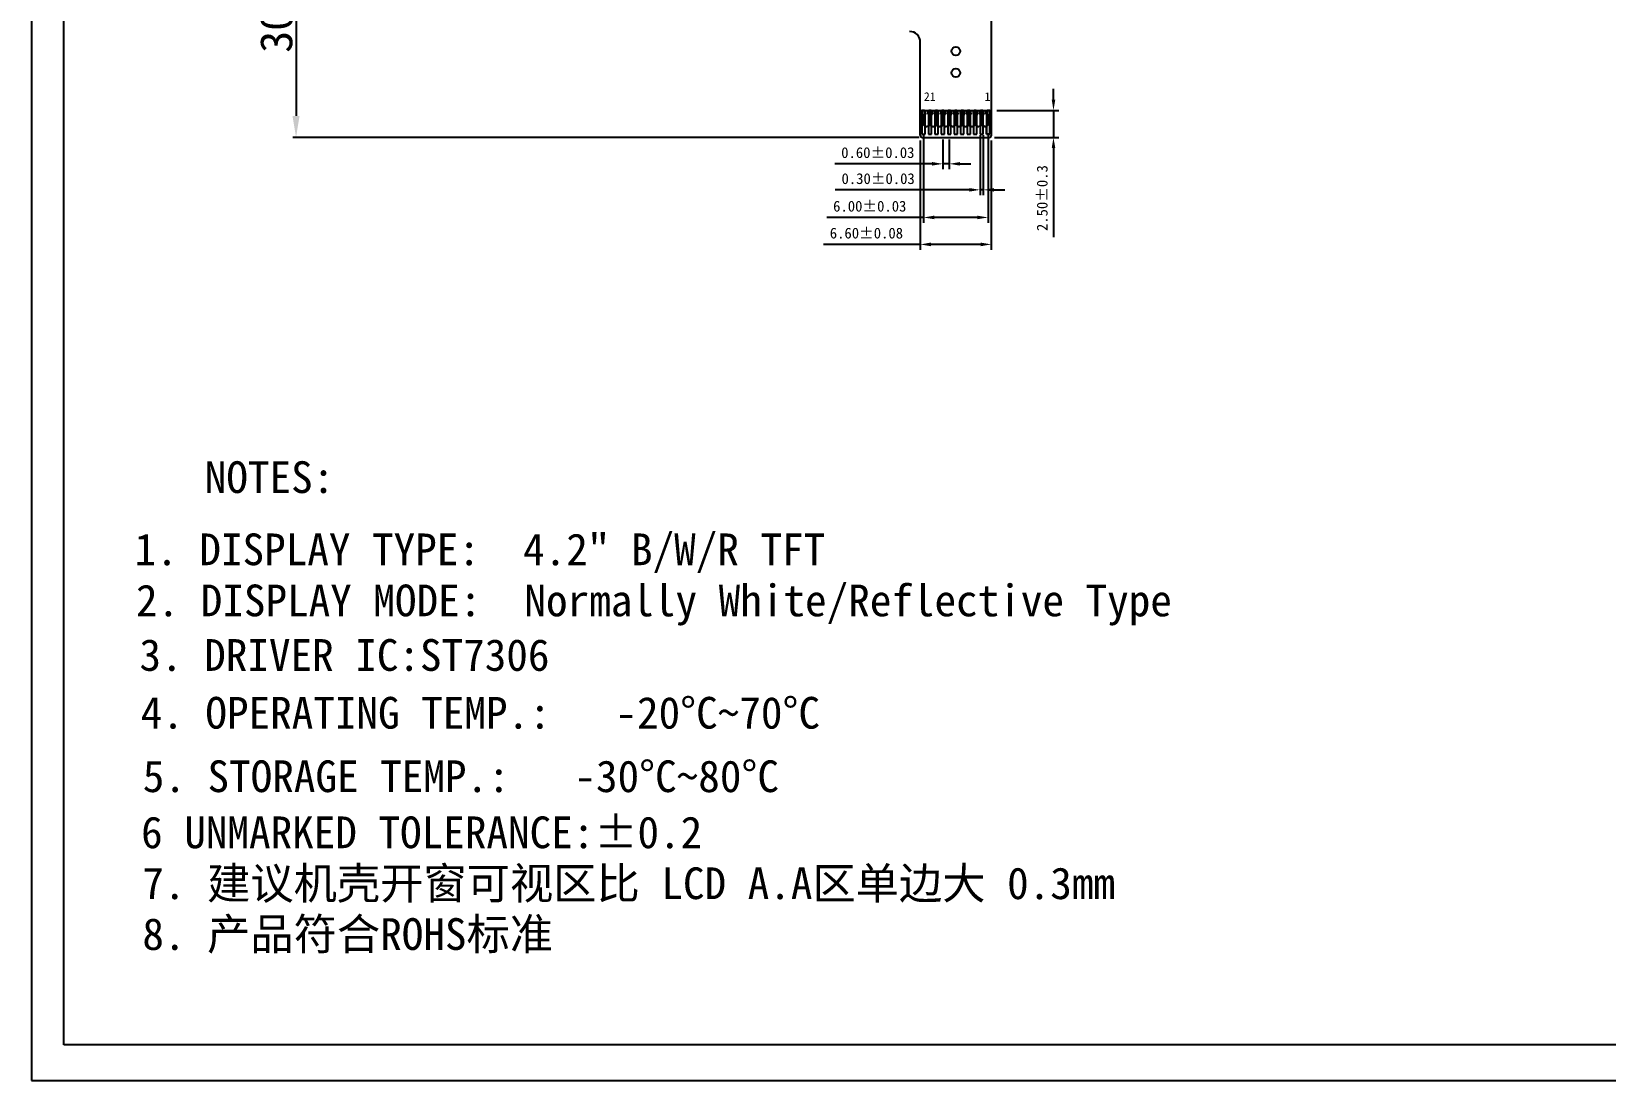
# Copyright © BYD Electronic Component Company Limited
# Model space of a CAD drawing. Header units: millimetres. Extents: x 1186 to 1571, y 291 to 543.
# Drawn here: x 1186.4 to 1332.5, y 290.8 to 388.2 of the extents above; entities that cross this region are included whole.
import ezdxf

# ---------------------------------------------------------------- set-up
doc = ezdxf.new("R2010")
doc.units = ezdxf.units.MM
for name, color, linetype in [('dim', 3, 'Continuous'), ('Dimension', 7, 'Continuous'), ('FPC', 30, 'Continuous'), ('Frame', 7, 'Continuous')]:
    doc.layers.add(name, color=color, linetype=linetype)
doc.layers.add('图框', color=7, linetype='Continuous', lineweight=0)
doc.styles.get("Standard").update_dxf_attribs({"font": 'txt', "bigfont": 'gbcbig.shx'})
doc.styles.add('宋体', font='SimSun.ttf')
doc.dimstyles.new('0', dxfattribs={"dimtxt": 2.5, "dimasz": 1.5, "dimexe": 0.5, "dimexo": 0.3, "dimgap": 0.2, "dimtad": 1, "dimzin": 1, "dimdsep": 46, "dimtxsty": 'Standard', "dimcen": 0, "dimadec": 0, "dimazin": 0, "dimtfac": 1, "dimtmove": 0, "dimatfit": 3, "dimfxl": 1, "dimarcsym": 0})
doc.dimstyles.get("Standard").update_dxf_attribs({"dimtxt": 3, "dimasz": 1.5, "dimexe": 0.3, "dimexo": 0.3, "dimgap": 0.5, "dimtad": 1, "dimtoh": 1, "dimdsep": 46, "dimtxsty": 'Standard', "dimcen": 0.5, "dimclrd": 2, "dimclre": 3, "dimclrt": 6, "dimadec": 1, "dimazin": 0, "dimtfac": 1, "dimtofl": 0, "dimtmove": 0, "dimatfit": 3, "dimfxl": 1, "dimtolj": 1, "dimtzin": 0, "dimarcsym": 0})

# ---------------------------------------------------------------- blocks, each defined once
blk = doc.blocks.new('*D74')
at = {"layer": 'Defpoints', "color": 0, "transparency": 16777216}
for p in [(1268.91, 378.56), (1275.51, 378.56), (1275.51, 368.42)]:
    blk.add_point(p, dxfattribs=at)
at = {"layer": 'dim', "color": 0, "lineweight": -2, "transparency": 16777216}
for p, q in [((1268.91, 378.06), (1268.91, 367.92)), ((1275.51, 378.06), (1275.51, 367.92)), ((1268.91, 368.42), (1259.91, 368.42)), ((1274.51, 368.42), (1269.91, 368.42))]:
    blk.add_line(p, q, dxfattribs=at)
at = {"layer": 'dim', "color": 0, "transparency": 16777216}
for points in [[(1269.91, 368.59), (1269.91, 368.25), (1268.91, 368.42)], [(1274.51, 368.59), (1274.51, 368.25), (1275.51, 368.42)]]:
    blk.add_solid(points, dxfattribs=at)
at = {"layer": 'dim', "color": 0, "lineweight": 0, "transparency": 16777216, "insert": (1263.91, 369.46), "char_height": 1, "attachment_point": 5, "style": '宋体'}
blk.add_mtext('6.60±0.08', dxfattribs=at)
blk = doc.blocks.new('*D75')
at = {"layer": 'Defpoints', "color": 0, "transparency": 16777216}
for p in [(1271.01, 378.66), (1271.61, 378.66), (1271.01, 375.9)]:
    blk.add_point(p, dxfattribs=at)
at = {"layer": 'dim', "color": 0, "lineweight": -2, "transparency": 16777216}
for p, q in [((1271.01, 378.16), (1271.01, 375.4)), ((1271.61, 378.16), (1271.61, 375.4)), ((1270.01, 375.9), (1260.97, 375.9)), ((1271.61, 375.9), (1271.01, 375.9)), ((1272.61, 375.9), (1273.61, 375.9))]:
    blk.add_line(p, q, dxfattribs=at)
at = {"layer": 'dim', "color": 0, "transparency": 16777216}
for points in [[(1270.01, 376.07), (1270.01, 375.74), (1271.01, 375.9)], [(1272.61, 376.07), (1272.61, 375.74), (1271.61, 375.9)]]:
    blk.add_solid(points, dxfattribs=at)
at = {"layer": 'dim', "color": 0, "lineweight": 0, "transparency": 16777216, "insert": (1264.97, 376.94), "char_height": 1, "attachment_point": 5, "style": '宋体'}
blk.add_mtext('0.60±0.03', dxfattribs=at)
blk = doc.blocks.new('*D76')
at = {"layer": 'Defpoints', "color": 0, "transparency": 16777216}
for p in [(1274.46, 378.66), (1274.76, 378.66), (1274.76, 373.49)]:
    blk.add_point(p, dxfattribs=at)
at = {"layer": 'dim', "color": 0, "lineweight": -2, "transparency": 16777216}
for p, q in [((1274.46, 378.56), (1274.46, 372.99)), ((1274.76, 378.56), (1274.76, 372.99)), ((1273.46, 373.49), (1261.01, 373.49)), ((1274.76, 373.49), (1274.46, 373.49)), ((1275.76, 373.49), (1276.76, 373.49))]:
    blk.add_line(p, q, dxfattribs=at)
at = {"layer": 'dim', "color": 0, "transparency": 16777216}
for points in [[(1273.46, 373.65), (1273.46, 373.32), (1274.46, 373.49)], [(1275.76, 373.65), (1275.76, 373.32), (1274.76, 373.49)]]:
    blk.add_solid(points, dxfattribs=at)
at = {"layer": 'dim', "color": 0, "lineweight": 0, "transparency": 16777216, "insert": (1265, 374.52), "char_height": 1, "attachment_point": 5, "style": '宋体'}
blk.add_mtext('0.30±0.03', dxfattribs=at)
blk = doc.blocks.new('*D77')
at = {"layer": 'Defpoints', "color": 0, "transparency": 16777216}
for p in [(1269.21, 378.66), (1275.21, 378.66), (1275.21, 370.92)]:
    blk.add_point(p, dxfattribs=at)
at = {"layer": 'dim', "color": 0, "lineweight": -2, "transparency": 16777216}
for p, q in [((1269.21, 378.56), (1269.21, 370.42)), ((1275.21, 378.56), (1275.21, 370.42)), ((1269.21, 370.92), (1260.22, 370.92)), ((1274.21, 370.92), (1270.21, 370.92))]:
    blk.add_line(p, q, dxfattribs=at)
at = {"layer": 'dim', "color": 0, "transparency": 16777216}
for points in [[(1270.21, 371.09), (1270.21, 370.76), (1269.21, 370.92)], [(1274.21, 371.09), (1274.21, 370.76), (1275.21, 370.92)]]:
    blk.add_solid(points, dxfattribs=at)
at = {"layer": 'dim', "color": 0, "lineweight": 0, "transparency": 16777216, "insert": (1264.22, 371.96), "char_height": 1, "attachment_point": 5, "style": '宋体'}
blk.add_mtext('6.00±0.03', dxfattribs=at)
blk = doc.blocks.new('*D78')
at = {"layer": 'Defpoints', "color": 0, "transparency": 16777216}
for p in [(1275.51, 380.86), (1281.28, 380.86), (1275.31, 378.36)]:
    blk.add_point(p, dxfattribs=at)
at = {"layer": 'dim', "color": 0, "lineweight": -2, "transparency": 16777216}
for p, q in [((1281.28, 381.86), (1281.28, 382.86)), ((1276.01, 380.86), (1281.78, 380.86)), ((1281.28, 380.86), (1281.28, 378.36)), ((1275.81, 378.36), (1281.78, 378.36)), ((1281.28, 377.36), (1281.28, 369.08))]:
    blk.add_line(p, q, dxfattribs=at)
at = {"layer": 'dim', "color": 0, "transparency": 16777216}
for points in [[(1281.12, 381.86), (1281.45, 381.86), (1281.28, 380.86)], [(1281.12, 377.36), (1281.45, 377.36), (1281.28, 378.36)]]:
    blk.add_solid(points, dxfattribs=at)
at = {"layer": 'dim', "color": 0, "lineweight": 0, "transparency": 16777216, "insert": (1280.24, 372.72), "char_height": 1, "attachment_point": 5, "rotation": 90, "style": '宋体'}
blk.add_mtext('2.50±0.3', dxfattribs=at)
blk = doc.blocks.new('*D79')
at = {"layer": 'Defpoints', "color": 0, "ltscale": 10, "transparency": 16777216}
for p in [(1238.42, 408.36), (1210.94, 378.36), (1269.11, 378.36)]:
    blk.add_point(p, dxfattribs=at)
at = {"layer": 'Dimension', "color": 7, "lineweight": -2, "ltscale": 10, "transparency": 16777216}
for p, q in [((1238.12, 408.36), (1210.64, 408.36)), ((1210.94, 406.36), (1210.94, 380.36)), ((1268.81, 378.36), (1210.64, 378.36))]:
    blk.add_line(p, q, dxfattribs=at)
at = {"layer": 'Dimension', "color": 7, "ltscale": 10, "transparency": 16777216}
for points in [[(1210.61, 406.36), (1211.27, 406.36), (1210.94, 408.36)], [(1210.61, 380.36), (1211.27, 380.36), (1210.94, 378.36)]]:
    blk.add_solid(points, dxfattribs=at)
at = {"layer": 'Dimension', "color": 7, "ltscale": 10, "transparency": 16777216, "insert": (1209.12, 393.36), "char_height": 3, "attachment_point": 5, "rotation": 90, "style": '宋体'}
blk.add_mtext('\\A1;30%%P0.3', dxfattribs=at)

msp = doc.modelspace()

# ---------------------------------------------------------------- linework, layer by layer
at = {"color": 30, "linetype": 'Continuous'}
msp.add_arc((1267.9122009, 387.1965999), 1, 359.999993459, 89.999993459, dxfattribs=at)
at = {"layer": 'dim', "color": 30}
for p, q in [((1275.5122009, 378.5578221), (1275.5122009, 390.857822)), ((1268.9122009, 378.5578221), (1268.9122009, 387.1965998)), ((1268.9121489, 380.8578221), (1275.5122529, 380.8578221)), ((1269.3122009, 380.8578221), (1269.0622009, 380.8578221)), ((1269.4122009, 380.8578221), (1269.6122009, 380.8578221)), ((1269.9122009, 380.8578221), (1269.7122009, 380.8578221)), ((1270.0122009, 380.8578221), (1270.2122009, 380.8578221)), ((1270.5122009, 380.8578221), (1270.3122009, 380.8578221)), ((1270.6122009, 380.8578221), (1270.8122009, 380.8578221)), ((1271.1122009, 380.8578221), (1270.9122009, 380.8578221)), ((1271.2122009, 380.8578221), (1271.4122009, 380.8578221)), ((1271.7122009, 380.8578221), (1271.5122009, 380.8578221)), ((1271.8122009, 380.8578221), (1272.0122009, 380.8578221)), ((1272.3122009, 380.8578221), (1272.1122009, 380.8578221)), ((1272.4122009, 380.8578221), (1272.6122009, 380.8578221)), ((1272.9122009, 380.8578221), (1272.7122009, 380.8578221)), ((1273.0122009, 380.8578221), (1273.2122009, 380.8578221)), ((1273.5122009, 380.8578221), (1273.3122009, 380.8578221)), ((1273.6122009, 380.8578221), (1273.8122009, 380.8578221)), ((1274.1122009, 380.8578221), (1273.9122009, 380.8578221)), ((1274.2122009, 380.8578221), (1274.4122009, 380.8578221)), ((1274.7122009, 380.8578221), (1274.5122009, 380.8578221)), ((1274.8122009, 380.8578221), (1275.0122009, 380.8578221)), ((1275.3622009, 380.8578221), (1275.1122009, 380.8578221)), ((1269.1122009, 378.3578221), (1275.3122009, 378.3578221)), ((1269.1122009, 378.3578221), (1275.3122009, 378.3578221))]:
    msp.add_line(p, q, dxfattribs=at)
at = {"layer": 'dim', "color": 2}
for p, q in [((1269.0622009, 380.8578221), (1269.0622009, 378.6578221)), ((1269.2622009, 380.4578221), (1269.3122009, 380.6078221)), ((1269.2622009, 379.4578221), (1269.2622009, 380.4578221)), ((1269.3122009, 380.6078221), (1269.3122009, 380.8578221)), ((1269.4122009, 380.6078221), (1269.3622009, 380.4578221)), ((1269.3622009, 379.4578221), (1269.3622009, 380.4578221)), ((1269.4122009, 380.6078221), (1269.4122009, 380.8578221)), ((1269.6122009, 380.8578221), (1269.6122009, 380.6078221)), ((1269.6122009, 380.6078221), (1269.6622009, 380.4578221)), ((1269.6622009, 380.4578221), (1269.6622009, 379.4578221)), ((1269.7122009, 380.8578221), (1269.7122009, 380.6078221)), ((1269.7122009, 380.6078221), (1269.7622009, 380.4578221)), ((1269.7622009, 380.4578221), (1269.7622009, 379.4578221)), ((1269.8622009, 380.4578221), (1269.9122009, 380.6078221)), ((1269.8622009, 379.4578221), (1269.8622009, 380.4578221)), ((1269.9122009, 380.6078221), (1269.9122009, 380.8578221)), ((1270.0122009, 380.6078221), (1269.9622009, 380.4578221)), ((1269.9622009, 379.4578221), (1269.9622009, 380.4578221)), ((1270.0122009, 380.6078221), (1270.0122009, 380.8578221)), ((1270.2122009, 380.8578221), (1270.2122009, 380.6078221)), ((1270.2122009, 380.6078221), (1270.2622009, 380.4578221)), ((1270.2622009, 380.4578221), (1270.2622009, 379.4578221)), ((1270.3122009, 380.8578221), (1270.3122009, 380.6078221)), ((1270.3122009, 380.6078221), (1270.3622009, 380.4578221)), ((1270.3622009, 380.4578221), (1270.3622009, 379.4578221)), ((1270.4622009, 380.4578221), (1270.5122009, 380.6078221)), ((1270.4622009, 379.4578221), (1270.4622009, 380.4578221)), ((1270.5122009, 380.6078221), (1270.5122009, 380.8578221)), ((1270.6122009, 380.6078221), (1270.5622009, 380.4578221)), ((1270.5622009, 379.4578221), (1270.5622009, 380.4578221)), ((1270.6122009, 380.6078221), (1270.6122009, 380.8578221)), ((1270.8122009, 380.8578221), (1270.8122009, 380.6078221)), ((1270.8122009, 380.6078221), (1270.8622009, 380.4578221)), ((1270.8622009, 380.4578221), (1270.8622009, 379.4578221)), ((1270.9122009, 380.8578221), (1270.9122009, 380.6078221)), ((1270.9122009, 380.6078221), (1270.9622009, 380.4578221)), ((1270.9622009, 380.4578221), (1270.9622009, 379.4578221)), ((1271.0622009, 380.4578221), (1271.1122009, 380.6078221)), ((1271.0622009, 379.4578221), (1271.0622009, 380.4578221)), ((1271.1122009, 380.6078221), (1271.1122009, 380.8578221)), ((1271.2122009, 380.6078221), (1271.1622009, 380.4578221)), ((1271.1622009, 379.4578221), (1271.1622009, 380.4578221)), ((1271.2122009, 380.6078221), (1271.2122009, 380.8578221)), ((1271.4122009, 380.8578221), (1271.4122009, 380.6078221)), ((1271.4122009, 380.6078221), (1271.4622009, 380.4578221)), ((1271.4622009, 380.4578221), (1271.4622009, 379.4578221)), ((1271.5122009, 380.8578221), (1271.5122009, 380.6078221)), ((1271.5122009, 380.6078221), (1271.5622009, 380.4578221)), ((1271.5622009, 380.4578221), (1271.5622009, 379.4578221)), ((1271.6622009, 380.4578221), (1271.7122009, 380.6078221)), ((1271.6622009, 379.4578221), (1271.6622009, 380.4578221)), ((1271.7122009, 380.6078221), (1271.7122009, 380.8578221)), ((1271.8122009, 380.6078221), (1271.7622009, 380.4578221)), ((1271.7622009, 379.4578221), (1271.7622009, 380.4578221)), ((1271.8122009, 380.6078221), (1271.8122009, 380.8578221)), ((1272.0122009, 380.8578221), (1272.0122009, 380.6078221)), ((1272.0122009, 380.6078221), (1272.0622009, 380.4578221)), ((1272.0622009, 380.4578221), (1272.0622009, 379.4578221)), ((1272.1122009, 380.8578221), (1272.1122009, 380.6078221)), ((1272.1122009, 380.6078221), (1272.1622009, 380.4578221)), ((1272.1622009, 380.4578221), (1272.1622009, 379.4578221)), ((1272.2622009, 380.4578221), (1272.3122009, 380.6078221)), ((1272.2622009, 379.4578221), (1272.2622009, 380.4578221)), ((1272.3122009, 380.6078221), (1272.3122009, 380.8578221)), ((1272.4122009, 380.6078221), (1272.3622009, 380.4578221)), ((1272.3622009, 379.4578221), (1272.3622009, 380.4578221)), ((1272.4122009, 380.6078221), (1272.4122009, 380.8578221)), ((1272.6122009, 380.8578221), (1272.6122009, 380.6078221)), ((1272.6122009, 380.6078221), (1272.6622009, 380.4578221)), ((1272.6622009, 380.4578221), (1272.6622009, 379.4578221)), ((1272.7122009, 380.8578221), (1272.7122009, 380.6078221)), ((1272.7122009, 380.6078221), (1272.7622009, 380.4578221)), ((1272.7622009, 380.4578221), (1272.7622009, 379.4578221)), ((1272.8622009, 380.4578221), (1272.9122009, 380.6078221)), ((1272.8622009, 379.4578221), (1272.8622009, 380.4578221)), ((1272.9122009, 380.6078221), (1272.9122009, 380.8578221)), ((1273.0122009, 380.6078221), (1272.9622009, 380.4578221)), ((1272.9622009, 379.4578221), (1272.9622009, 380.4578221)), ((1273.0122009, 380.6078221), (1273.0122009, 380.8578221)), ((1273.2122009, 380.8578221), (1273.2122009, 380.6078221)), ((1273.2122009, 380.6078221), (1273.2622009, 380.4578221)), ((1273.2622009, 380.4578221), (1273.2622009, 379.4578221)), ((1273.3122009, 380.8578221), (1273.3122009, 380.6078221)), ((1273.3122009, 380.6078221), (1273.3622009, 380.4578221)), ((1273.3622009, 380.4578221), (1273.3622009, 379.4578221)), ((1273.4622009, 380.4578221), (1273.5122009, 380.6078221)), ((1273.4622009, 379.4578221), (1273.4622009, 380.4578221)), ((1273.5122009, 380.6078221), (1273.5122009, 380.8578221)), ((1273.6122009, 380.6078221), (1273.5622009, 380.4578221)), ((1273.5622009, 379.4578221), (1273.5622009, 380.4578221)), ((1273.6122009, 380.6078221), (1273.6122009, 380.8578221)), ((1273.8122009, 380.8578221), (1273.8122009, 380.6078221)), ((1273.8122009, 380.6078221), (1273.8622009, 380.4578221)), ((1273.8622009, 380.4578221), (1273.8622009, 379.4578221)), ((1273.9122009, 380.8578221), (1273.9122009, 380.6078221)), ((1273.9122009, 380.6078221), (1273.9622009, 380.4578221)), ((1273.9622009, 380.4578221), (1273.9622009, 379.4578221)), ((1274.0622009, 380.4578221), (1274.1122009, 380.6078221)), ((1274.0622009, 379.4578221), (1274.0622009, 380.4578221)), ((1274.1122009, 380.6078221), (1274.1122009, 380.8578221)), ((1274.2122009, 380.6078221), (1274.1622009, 380.4578221)), ((1274.1622009, 379.4578221), (1274.1622009, 380.4578221)), ((1274.2122009, 380.6078221), (1274.2122009, 380.8578221)), ((1274.4122009, 380.8578221), (1274.4122009, 380.6078221)), ((1274.4122009, 380.6078221), (1274.4622009, 380.4578221)), ((1274.4622009, 380.4578221), (1274.4622009, 379.4578221)), ((1274.5122009, 380.8578221), (1274.5122009, 380.6078221)), ((1274.5122009, 380.6078221), (1274.5622009, 380.4578221)), ((1274.5622009, 380.4578221), (1274.5622009, 379.4578221)), ((1274.6622009, 380.4578221), (1274.7122009, 380.6078221)), ((1274.6622009, 379.4578221), (1274.6622009, 380.4578221)), ((1274.7122009, 380.6078221), (1274.7122009, 380.8578221)), ((1274.8122009, 380.6078221), (1274.7622009, 380.4578221)), ((1274.7622009, 379.4578221), (1274.7622009, 380.4578221)), ((1274.8122009, 380.6078221), (1274.8122009, 380.8578221)), ((1275.0122009, 380.8578221), (1275.0122009, 380.6078221)), ((1275.0122009, 380.6078221), (1275.0622009, 380.4578221)), ((1275.0622009, 380.4578221), (1275.0622009, 379.4578221)), ((1275.1122009, 380.8578221), (1275.1122009, 380.6078221)), ((1275.1122009, 380.6078221), (1275.1622009, 380.4578221)), ((1275.1622009, 380.4578221), (1275.1122009, 380.6078221)), ((1275.1122009, 380.6078221), (1275.1622009, 380.4578221)), ((1275.1622009, 380.4578221), (1275.1622009, 379.4578221)), ((1275.1622009, 379.4578221), (1275.1622009, 380.4578221)), ((1275.3622009, 378.6578221), (1275.3622009, 380.8578221)), ((1269.0622009, 378.6578221), (1269.3622009, 378.6578221)), ((1269.3622009, 379.3578221), (1269.2622009, 379.4578221)), ((1269.3622009, 379.4578221), (1269.4622009, 379.3578221)), ((1269.3622009, 378.6578221), (1269.3622009, 379.3578221)), ((1269.4622009, 379.3578221), (1269.5622009, 379.3578221)), ((1269.6622009, 379.4578221), (1269.5622009, 379.3578221)), ((1269.7622009, 379.4578221), (1269.6622009, 379.3578221)), ((1269.6622009, 379.3578221), (1269.6622009, 378.6578221)), ((1269.6622009, 378.6578221), (1269.9622009, 378.6578221)), ((1269.9622009, 379.3578221), (1269.8622009, 379.4578221)), ((1269.9622009, 379.4578221), (1270.0622009, 379.3578221)), ((1269.9622009, 378.6578221), (1269.9622009, 379.3578221)), ((1270.0622009, 379.3578221), (1270.1622009, 379.3578221)), ((1270.2622009, 379.4578221), (1270.1622009, 379.3578221)), ((1270.3622009, 379.4578221), (1270.2622009, 379.3578221)), ((1270.2622009, 379.3578221), (1270.2622009, 378.6578221)), ((1270.2622009, 378.6578221), (1270.5622009, 378.6578221)), ((1270.5622009, 379.3578221), (1270.4622009, 379.4578221)), ((1270.5622009, 379.4578221), (1270.6622009, 379.3578221)), ((1270.5622009, 378.6578221), (1270.5622009, 379.3578221)), ((1270.6622009, 379.3578221), (1270.7622009, 379.3578221)), ((1270.8622009, 379.4578221), (1270.7622009, 379.3578221)), ((1270.9622009, 379.4578221), (1270.8622009, 379.3578221)), ((1270.8622009, 379.3578221), (1270.8622009, 378.6578221)), ((1270.8622009, 378.6578221), (1271.1622009, 378.6578221)), ((1271.1622009, 379.3578221), (1271.0622009, 379.4578221)), ((1271.1622009, 379.4578221), (1271.2622009, 379.3578221)), ((1271.1622009, 378.6578221), (1271.1622009, 379.3578221)), ((1271.2622009, 379.3578221), (1271.3622009, 379.3578221)), ((1271.4622009, 379.4578221), (1271.3622009, 379.3578221)), ((1271.5622009, 379.4578221), (1271.4622009, 379.3578221)), ((1271.4622009, 379.3578221), (1271.4622009, 378.6578221)), ((1271.4622009, 378.6578221), (1271.7622009, 378.6578221)), ((1271.7622009, 379.3578221), (1271.6622009, 379.4578221)), ((1271.7622009, 379.4578221), (1271.8622009, 379.3578221)), ((1271.7622009, 378.6578221), (1271.7622009, 379.3578221)), ((1271.8622009, 379.3578221), (1271.9622009, 379.3578221)), ((1272.0622009, 379.4578221), (1271.9622009, 379.3578221)), ((1272.1622009, 379.4578221), (1272.0622009, 379.3578221)), ((1272.0622009, 379.3578221), (1272.0622009, 378.6578221)), ((1272.0622009, 378.6578221), (1272.3622009, 378.6578221)), ((1272.3622009, 379.3578221), (1272.2622009, 379.4578221)), ((1272.3622009, 379.4578221), (1272.4622009, 379.3578221)), ((1272.3622009, 378.6578221), (1272.3622009, 379.3578221)), ((1272.4622009, 379.3578221), (1272.5622009, 379.3578221)), ((1272.6622009, 379.4578221), (1272.5622009, 379.3578221)), ((1272.7622009, 379.4578221), (1272.6622009, 379.3578221)), ((1272.6622009, 379.3578221), (1272.6622009, 378.6578221)), ((1272.6622009, 378.6578221), (1272.9622009, 378.6578221)), ((1272.9622009, 379.3578221), (1272.8622009, 379.4578221)), ((1272.9622009, 379.4578221), (1273.0622009, 379.3578221)), ((1272.9622009, 378.6578221), (1272.9622009, 379.3578221)), ((1273.0622009, 379.3578221), (1273.1622009, 379.3578221)), ((1273.2622009, 379.4578221), (1273.1622009, 379.3578221)), ((1273.3622009, 379.4578221), (1273.2622009, 379.3578221)), ((1273.2622009, 379.3578221), (1273.2622009, 378.6578221)), ((1273.2622009, 378.6578221), (1273.5622009, 378.6578221)), ((1273.5622009, 379.3578221), (1273.4622009, 379.4578221)), ((1273.5622009, 379.4578221), (1273.6622009, 379.3578221)), ((1273.5622009, 378.6578221), (1273.5622009, 379.3578221)), ((1273.6622009, 379.3578221), (1273.7622009, 379.3578221)), ((1273.8622009, 379.4578221), (1273.7622009, 379.3578221)), ((1273.9622009, 379.4578221), (1273.8622009, 379.3578221)), ((1273.8622009, 379.3578221), (1273.8622009, 378.6578221)), ((1273.8622009, 378.6578221), (1274.1622009, 378.6578221)), ((1274.1622009, 379.3578221), (1274.0622009, 379.4578221)), ((1274.1622009, 379.4578221), (1274.2622009, 379.3578221)), ((1274.1622009, 378.6578221), (1274.1622009, 379.3578221)), ((1274.2622009, 379.3578221), (1274.3622009, 379.3578221)), ((1274.4622009, 379.4578221), (1274.3622009, 379.3578221)), ((1274.5622009, 379.4578221), (1274.4622009, 379.3578221)), ((1274.4622009, 379.3578221), (1274.4622009, 378.6578221)), ((1274.4622009, 378.6578221), (1274.7622009, 378.6578221)), ((1274.7622009, 379.3578221), (1274.6622009, 379.4578221)), ((1274.7622009, 379.4578221), (1274.8622009, 379.3578221)), ((1274.7622009, 378.6578221), (1274.7622009, 379.3578221)), ((1274.8622009, 379.3578221), (1274.9622009, 379.3578221)), ((1275.0622009, 379.4578221), (1274.9622009, 379.3578221)), ((1275.1622009, 379.4578221), (1275.0622009, 379.3578221)), ((1275.0622009, 379.3578221), (1275.1622009, 379.4578221)), ((1275.0622009, 379.3578221), (1275.0622009, 378.6578221)), ((1275.0622009, 378.6578221), (1275.0622009, 379.3578221)), ((1275.0622009, 378.6578221), (1275.3622009, 378.6578221)), ((1275.0622009, 378.6578221), (1275.3622009, 378.6578221)), ((1275.3622009, 378.6578221), (1275.0622009, 378.6578221))]:
    msp.add_line(p, q, dxfattribs=at)
at = {"layer": 'dim', "color": 30}
for centre, start, end in [((1269.1122009, 378.5578221), 180, 270), ((1269.1122009, 378.5578221), 180, 270), ((1275.3122009, 378.5578221), 270, 360), ((1275.3122009, 378.5578221), 270, 0)]:
    msp.add_arc(centre, 0.2, start, end, dxfattribs=at)
at = {"layer": 'FPC'}
for centre in [(1272.2122009, 386.3578345), (1272.2122009, 384.3578345)]:
    msp.add_circle(centre, 0.4, dxfattribs=at)
at = {"layer": 'Frame', "color": 7}
for p, q in [((1186.3722, 543.3333299), (1186.3722, 290.756318)), ((1189.37221, 294.0600503), (1189.37221, 540.0295976)), ((1567.6551187, 294.0600503), (1189.37221, 294.0600503)), ((1186.3722, 290.756318), (1570.9588511, 290.756318))]:
    msp.add_line(p, q, dxfattribs=at)

# ---------------------------------------------------------------- texts
at = {"color": 7, "insert": (1196.397161, 331.7553544), "char_height": 2.946134074, "width": 79.281867279, "attachment_point": 1, "style": '宋体'}
msp.add_mtext('3. DRIVER IC:ST7306', dxfattribs=at)
at = {"layer": 'dim', "color": 7, "char_height": 0.8, "width": 1.074281929, "attachment_point": 1}
for s, insert in [('{\\fSimSun|b0|i0|c134|p2;21}', (1269.2474312, 382.5498454)), ('{\\fSimSun|b0|i0|c134|p2;1}', (1274.8797014, 382.5498454))]:
    msp.add_mtext(s, dxfattribs=dict(at, insert=insert))
at = {"layer": '图框', "style": '宋体'}
for s, height, p in [('NOTES:', 2.94613407, (1202.4660526, 345.3276625)), ('1. DISPLAY TYPE:  4.2" B/W/R TFT', 2.946134074, (1195.9520683, 338.6220915)), ('2. DISPLAY MODE:  Normally White/Reflective Type  ', 2.946134074, (1196.0769498, 333.8764086)), ('4. OPERATING TEMP.:   -20%%DC~70%%DC', 2.946134074, (1196.5099909, 323.4416172)), ('5. STORAGE TEMP.:   -30%%DC~80%%DC', 2.946134074, (1196.7072427, 317.5463899)), ('6 UNMARKED TOLERANCE:%%P0.2', 2.946134074, (1196.5522886, 312.3362113)), ('7. 建议机壳开窗可视区比 LCD A.A区单边大 0.3mm', 2.946134074, (1196.6667099, 307.6060113))]:
    msp.add_text(s, height=height, dxfattribs=at).set_placement(p)
at = {"layer": '图框', "insert": (1196.6707434, 305.8350689), "char_height": 2.946134074, "width": 79.281867279, "attachment_point": 1, "style": '宋体'}
msp.add_mtext('8. 产品符合ROHS标准', dxfattribs=at)

# ---------------------------------------------------------------- dimensions: what is measured, and where the dimension line sits
at = {"layer": 'dim', "color": 7, "lineweight": 0}
dim = msp.add_linear_dim(base=(1281.2826628, 380.8578221), p1=(1275.3122009, 378.3578221), p2=(1275.5122529, 380.8578221), angle=270, dimstyle='0', override={"dimtxt": 1, "dimasz": 1, "dimexe": 0.49975, "dimexo": 0.49975, "dimgap": 0.49975, "dimtxsty": '宋体', "dimtol": 1, "dimtp": 0.3, "dimtm": 0.3}, dxfattribs=at)
dim.commit()
dim.dimension.update_dxf_attribs({"geometry": '*D78', "text_midpoint": (1281.2826628, 372.7212006), "dimtype": 160})
for base, p1, p2, override, picture, middle in [((1275.2122009, 370.9243192), (1269.2122009, 378.6578221), (1275.2122009, 378.6578221), {"dimtxt": 1, "dimasz": 1, "dimexe": 0.49975, "dimexo": 0.1, "dimgap": 0.49975, "dimtxsty": '宋体', "dimtol": 1, "dimtp": 0.03, "dimtm": 0.03}, '*D77', (1264.2152442, 370.9243192)), ((1271.0122009, 375.9018855), (1271.6122009, 378.6578221), (1271.0122009, 378.6578221), {"dimtxt": 1, "dimasz": 1, "dimexe": 0.49975, "dimexo": 0.49975, "dimgap": 0.49975, "dimtxsty": '宋体', "dimtol": 1, "dimtp": 0.03, "dimtm": 0.03}, '*D75', (1264.9685511, 375.9018855)), ((1274.7622009, 373.4858738), (1274.4622009, 378.6578221), (1274.7622009, 378.6578221), {"dimtxt": 1, "dimasz": 1, "dimexe": 0.49975, "dimexo": 0.1, "dimgap": 0.49975, "dimtxsty": '宋体', "dimtol": 1, "dimtp": 0.03, "dimtm": 0.03}, '*D76', (1265.0030443, 373.4858738)), ((1275.5122009, 368.4209817), (1268.9122009, 378.5578221), (1275.5122009, 378.5578221), {"dimtxt": 1, "dimasz": 1, "dimexe": 0.49975, "dimexo": 0.49975, "dimgap": 0.49975, "dimtxsty": '宋体', "dimtol": 1, "dimlim": 0, "dimtp": 0.08, "dimtm": 0.08}, '*D74', (1263.9124509, 368.4209817))]:
    dim = msp.add_linear_dim(base=base, p1=p1, p2=p2, dimstyle='0', override=override, dxfattribs=at)
    dim.commit()
    dim.dimension.update_dxf_attribs({"geometry": picture, "text_midpoint": middle, "dimtype": 160})
at = {"layer": 'Dimension', "ltscale": 10}
dim = msp.add_linear_dim(base=(1210.9415033, 378.3578221), p1=(1238.4171622, 408.3578221), p2=(1269.1122009, 378.3578221), angle=90, text='<>%%P0.3', dimstyle='Standard', override={"dimscale": 1, "dimtxt": 3, "dimasz": 2, "dimgap": 0.2, "dimtxsty": '宋体', "dimclrd": 7, "dimclre": 7, "dimclrt": 7}, dxfattribs=at)
dim.commit()
dim.dimension.update_dxf_attribs({"geometry": '*D79', "text_midpoint": (1210.9415033, 393.3578221), "dimtype": 160})

doc.saveas('drawing.dxf')
